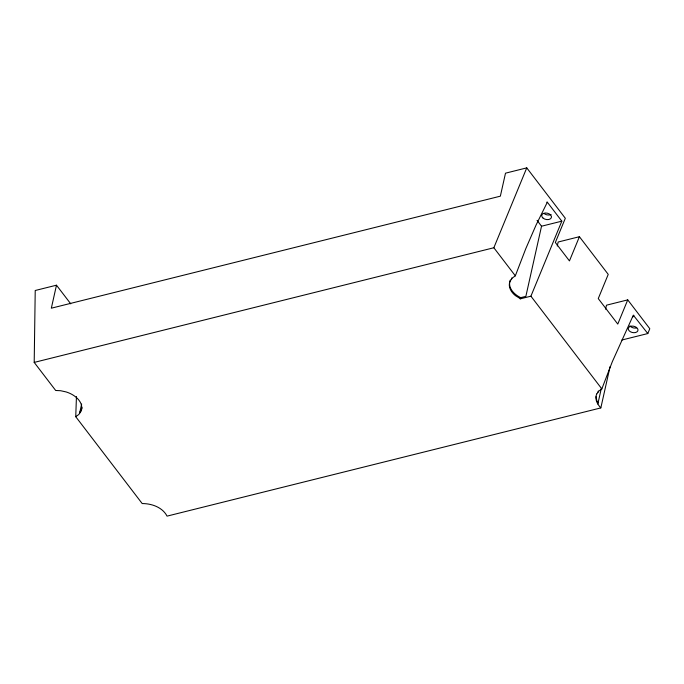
<?xml version="1.0" encoding="UTF-8"?>
<svg xmlns="http://www.w3.org/2000/svg" width="684" height="684" viewBox="0 0 684 684"><rect width="100%" height="100%" fill="white"/><g stroke="black" fill="none" stroke-linecap="round" stroke-linejoin="round"><path stroke-width="1.03" d="M610.077 366.581L600.834 407.912L167.058 516.129C162.476 507.254 151.668 503.527 142.195 503.561L75.744 416.71L78.797 414.495L80.977 411.349A21.657 14.039 12.6 0 0 66.126 391.932L60.602 390.718L55.686 390.487L34.2 362.409L35.226 290.495L56.481 285.194L70.76 303.858M76.454 396.54L75.744 416.71M596.662 394.001C594.464 399.105 597.354 404.235 600.834 407.912M56.481 285.194L51.334 308.193L500.355 196.171L505.502 173.18L526.757 167.871L565.317 218.281L555.348 242.487L569.447 260.912L579.416 236.707L608.23 274.378L598.261 298.583L617.772 324.079L627.741 299.874L649.8 328.713L647.808 333.553L621.876 340.016M79.549 413.41L81.653 404.013M511.521 279.123L511.786 277.969M537.06 220.368L541.531 226.224L525.859 296.369L520.78 297.634L520.524 298.78L515.428 295.642A21.657 14.039 12.6 0 1 510.093 281.175L512.282 278.037L515.334 275.823L525.825 248.583L536.119 224.933L547.328 202.216L546.815 202.105M557.263 246.009L558.161 242.016L579.416 236.707M605.588 309.177L606.486 305.184L627.741 299.874M598.03 392.197L598.286 391.043M597.833 403.988L601.321 388.401M596.602 394.258L598.782 391.111L601.834 388.897L612.334 361.656L633.316 315.179L647.808 333.553M34.2 362.409L493.848 247.745L526.757 167.871M520.122 298.882L530.912 296.189L561.821 221.163L547.328 202.216M632.931 316.906L633.837 315.298M79.806 412.264L81.234 410.203A21.657 14.039 12.6 0 0 81.952 407.544M541.531 226.224L561.821 221.163M520.78 297.634L520.079 297.343A21.657 14.039 12.6 0 1 510.349 280.03M493.848 247.745L515.334 275.823M530.912 296.189L601.834 388.897M598.09 402.842L596.756 400.456L596.08 396.686M551.056 214.468A4.95 3.206 12.6 0 1 544.156 213.553M636.548 327.927A4.95 3.206 12.6 0 1 629.896 325.849M636.599 327.55L635.598 326.901A4.95 3.206 12.6 0 0 628.237 328.739L628.391 329.603A4.95 3.206 12.6 0 0 635.521 332.527A4.95 3.206 12.6 0 0 636.599 327.55M543.122 218.153A4.95 3.206 12.6 0 0 551.313 217.786A4.95 3.206 12.6 0 0 545.387 213.006A4.95 3.206 12.6 0 0 543.122 218.153"/></g></svg>
